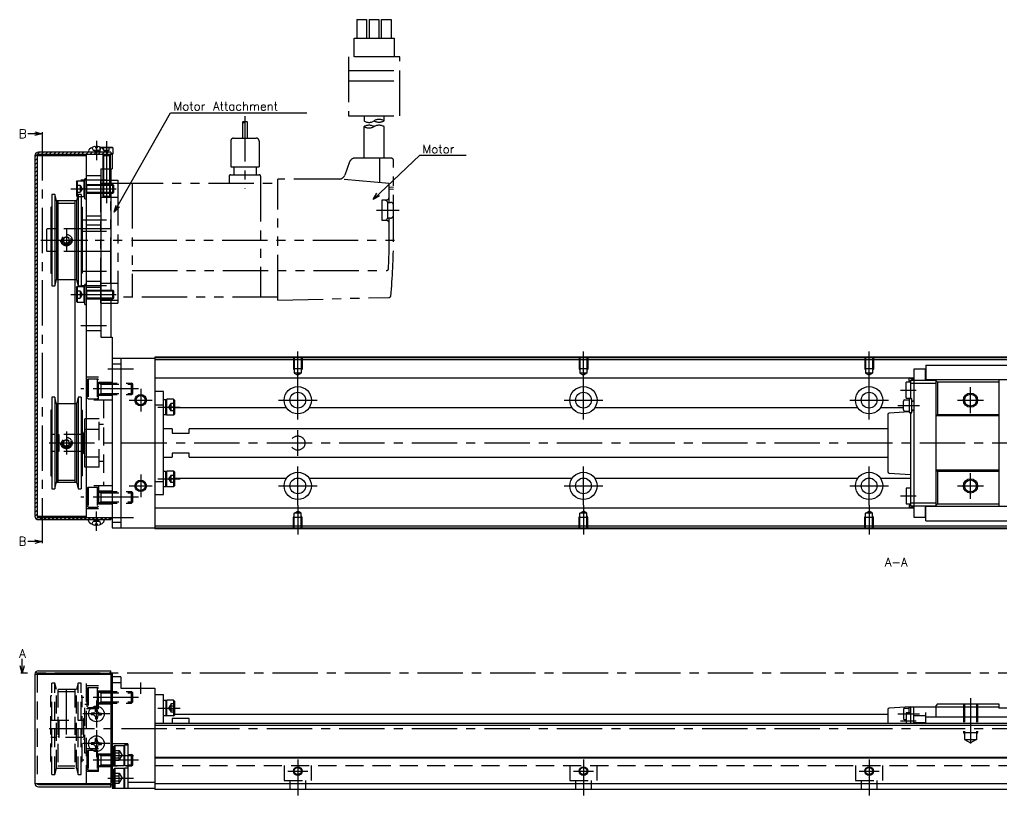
# Model space of a CAD drawing. Extents: x -2 to 802, y -8 to 278.
# Drawn here: x 187.4 to 531.1, y 7 to 278.5 of the extents above; entities that cross this region are included whole.
import ezdxf

# ---------------------------------------------------------------- set-up
doc = ezdxf.new("R2010")
doc.units = 0
doc.header["$LTSCALE"] = 0.5
for name, pattern in [('CENTER', [50.8, 31.75, -6.35, 6.35, -6.35]), ('DASHED', [19.05, 12.7, -6.35]), ('PHANTOM', [63.5, 31.75, -6.35, 6.35, -6.35, 6.35, -6.35])]:
    doc.linetypes.add(name, pattern=pattern)
for name, color, linetype in [('MSM_CENTER', 1, 'CENTER'), ('MSM_CONTINUOUS', 7, 'CONTINUOUS'), ('MSM_DASHED', 4, 'DASHED'), ('MSM_IMAGINARY', 6, 'PHANTOM'), ('MSM_NARROW', 5, 'CONTINUOUS'), ('MSM_PART_NUMBER', 7, 'CONTINUOUS')]:
    doc.layers.add(name, color=color, linetype=linetype)
doc.styles.get("Standard").update_dxf_attribs({"font": 'txt.shx', "height": 3, "bigfont": 'bigfont.shx'})

msp = doc.modelspace()

# ---------------------------------------------------------------- linework, layer by layer
at = {"layer": 'MSM_CENTER'}
for p, q in [((195.26, 238.06), (195.26, 96.3)), ((214.26, 236.06), (214.26, 229.3)), ((217.76, 235.9), (217.76, 214.3)), ((217.76, 222.3), (208.76, 222.3)), ((205.26, 219.3), (222.26, 219.3)), ((217.76, 208.3), (208.76, 208.3)), ((203.76, 205.3), (203.76, 197.3)), ((217.76, 204.3), (208.76, 204.3)), ((196.26, 201.3), (211.26, 201.3)), ((217.76, 190.3), (208.76, 190.3)), ((205.26, 182.3), (222.26, 182.3)), ((217.76, 185.3), (208.76, 185.3)), ((217.76, 171.3), (208.76, 171.3)), ((284.76, 152.09), (284.76, 162.3)), ((384.76, 152.09), (384.76, 162.3)), ((484.76, 152.09), (484.76, 162.3)), ((218.26, 156.3), (227.26, 156.3)), ((284.76, 138.55), (284.76, 152.05)), ((384.76, 138.55), (384.76, 152.05)), ((484.76, 138.55), (484.76, 152.05)), ((228.96, 149.3), (208.76, 149.3)), ((229.76, 149.3), (229.76, 141.3)), ((495.76, 148.8), (501.26, 148.8)), ((520.26, 140.8), (520.26, 149.8)), ((225.76, 145.3), (233.76, 145.3)), ((278.01, 145.3), (291.51, 145.3)), ((378.01, 145.3), (391.51, 145.3)), ((478.01, 145.3), (491.51, 145.3)), ((515.76, 145.3), (524.76, 145.3)), ((235.76, 142.86), (243.56, 142.86)), ((494.76, 143.4), (502.46, 143.4)), ((203.76, 134.3), (203.76, 126.3)), ((284.76, 125.8), (284.76, 134.8)), ((797.76, 130.3), (196.26, 130.3)), ((284.76, 108.55), (284.76, 122.05)), ((384.76, 108.55), (384.76, 122.05)), ((484.76, 108.55), (484.76, 122.05)), ((229.76, 119.3), (229.76, 111.3)), ((235.76, 117.74), (243.56, 117.74)), ((520.26, 110.8), (520.26, 119.8)), ((225.76, 115.3), (233.76, 115.3)), ((278.01, 115.3), (291.51, 115.3)), ((378.01, 115.3), (391.51, 115.3)), ((478.01, 115.3), (491.51, 115.3)), ((515.76, 115.3), (524.76, 115.3)), ((228.96, 111.3), (208.76, 111.3)), ((495.76, 111.8), (501.26, 111.8)), ((284.76, 108.51), (284.76, 98.3)), ((384.76, 108.51), (384.76, 98.3)), ((484.76, 108.51), (484.76, 98.3)), ((214.26, 99.54), (214.26, 106.3)), ((218.26, 104.3), (227.26, 104.3)), ((799.76, 49.8), (188.76, 49.8)), ((203.76, 28.3), (203.76, 46.05)), ((229.76, 42.5), (229.76, 46.5)), ((228.96, 41.3), (208.96, 41.3)), ((214.26, 40.25), (214.26, 30.75)), ((520.26, 41), (520.26, 23.41)), ((219.01, 35.5), (209.51, 35.5)), ((235.76, 37.55), (243.56, 37.55)), ((494.76, 35.5), (502.46, 35.5)), ((495.76, 33.1), (501.26, 33.1)), ((797.76, 30.3), (196.26, 30.3)), ((214.26, 29.85), (214.26, 20.35)), ((219.01, 25.1), (209.51, 25.1)), ((218.26, 21), (227.26, 21)), ((228.96, 19.3), (208.96, 19.3)), ((284.76, 19.5), (284.76, 7)), ((384.76, 19.5), (384.76, 7)), ((484.76, 19.5), (484.76, 7)), ((281.26, 15.5), (288.26, 15.5)), ((381.26, 15.5), (388.26, 15.5)), ((481.26, 15.5), (488.26, 15.5)), ((218.26, 13), (227.26, 13))]:
    msp.add_line(p, q, dxfattribs=at)
at = {"layer": 'MSM_CONTINUOUS'}
for p, q in [((195.26, 238.56), (190.26, 238.56)), ((192.76, 239.23), (195.26, 238.56)), ((195.26, 238.56), (192.76, 237.89)), ((195.26, 239.06), (195.26, 238.06)), ((213.93, 233.98), (213.95, 233.6)), ((214.59, 233.98), (214.58, 233.6)), ((215.67, 233.81), (215.76, 233.9)), ((215.76, 233.9), (219.76, 233.9)), ((219.76, 233.9), (220.01, 233.65)), ((192.76, 230.9), (192.76, 104.7)), ((193.56, 230.9), (193.56, 104.7)), ((193.56, 230.9), (210.76, 230.9)), ((219.26, 232.1), (193.96, 232.1)), ((219.76, 231.3), (193.96, 231.3)), ((210.76, 104.3), (210.76, 231.3)), ((211.55, 232.5), (211.51, 232.1)), ((213.95, 233.6), (214.58, 233.6)), ((220.01, 233.65), (215.98, 233.65)), ((216.98, 232.5), (217.01, 232.1)), ((219.26, 232.1), (219.26, 231.3)), ((220.01, 231.55), (219.26, 231.55)), ((219.76, 231.3), (220.01, 231.55)), ((219.76, 231.3), (219.76, 226.3)), ((220.01, 233.65), (220.01, 231.55)), ((215.76, 226.3), (215.76, 167.3)), ((215.76, 226.3), (219.76, 226.3)), ((216.46, 226.3), (216.46, 220.8)), ((219.06, 226.3), (219.06, 220.8)), ((219.26, 226.3), (219.26, 220.8)), ((207.26, 221.75), (207.56, 222.05)), ((207.26, 221.75), (207.26, 216.85)), ((207.56, 222.05), (209.96, 222.05)), ((207.56, 222.05), (207.56, 216.55)), ((210.26, 221.75), (209.96, 222.05)), ((209.96, 216.55), (209.96, 222.05)), ((210.76, 222.8), (210.26, 222.8)), ((210.26, 215.8), (210.26, 222.8)), ((215.76, 220.8), (219.99, 220.8)), ((219.99, 217.8), (219.99, 220.8)), ((219.99, 220.8), (220.26, 220.53)), ((220.26, 220.53), (220.26, 218.07)), ((198.62, 217.3), (198.62, 185.3)), ((199.66, 217.3), (198.62, 217.3)), ((199.66, 217.3), (199.66, 185.3)), ((200.26, 215.05), (199.66, 217.3)), ((207.86, 217.3), (207.26, 215.05)), ((207.56, 216.55), (207.26, 216.85)), ((207.56, 216.55), (207.66, 216.55)), ((207.86, 217.3), (207.86, 185.3)), ((208.9, 217.3), (207.86, 217.3)), ((208.9, 217.3), (208.9, 185.3)), ((208.9, 216.55), (209.96, 216.55)), ((210.26, 216.85), (209.96, 216.55)), ((215.76, 217.8), (219.99, 217.8)), ((216.46, 217.8), (216.46, 216.54)), ((219.06, 216.54), (216.46, 216.54)), ((216.7, 216.3), (216.46, 216.54)), ((218.82, 216.3), (219.06, 216.54)), ((219.06, 217.8), (219.06, 216.54)), ((219.26, 217.8), (219.26, 183.8)), ((220.26, 218.07), (219.99, 217.8)), ((200.26, 215.05), (200.26, 187.55)), ((207.26, 215.05), (200.26, 215.05)), ((200.76, 215.05), (200.76, 116.55)), ((206.76, 215.05), (206.76, 116.55)), ((207.26, 215.05), (207.26, 187.55)), ((210.26, 215.8), (210.76, 215.8)), ((218.82, 216.3), (216.7, 216.3)), ((198.26, 212.8), (198.26, 189.8)), ((198.62, 212.8), (198.26, 212.8)), ((209.26, 212.8), (208.9, 212.8)), ((209.26, 212.8), (209.26, 189.8)), ((198.26, 189.8), (198.62, 189.8)), ((208.9, 189.8), (209.26, 189.8)), ((199.66, 185.3), (200.26, 187.55)), ((200.26, 187.55), (200.76, 187.55)), ((206.76, 187.55), (207.26, 187.55)), ((207.26, 187.55), (207.86, 185.3)), ((210.76, 185.8), (210.26, 185.8)), ((210.26, 178.8), (210.26, 185.8)), ((198.62, 185.3), (199.66, 185.3)), ((207.26, 184.75), (207.56, 185.05)), ((207.26, 184.75), (207.26, 179.85)), ((207.56, 185.05), (209.96, 185.05)), ((207.56, 185.05), (207.56, 179.55)), ((207.86, 185.3), (208.9, 185.3)), ((210.26, 184.75), (209.96, 185.05)), ((209.96, 179.55), (209.96, 185.05)), ((215.76, 183.8), (219.99, 183.8)), ((219.99, 180.8), (219.99, 183.8)), ((219.99, 183.8), (220.26, 183.53)), ((220.26, 183.53), (220.26, 181.07)), ((207.56, 179.55), (207.26, 179.85)), ((207.56, 179.55), (209.96, 179.55)), ((210.26, 179.85), (209.96, 179.55)), ((210.26, 178.8), (210.76, 178.8)), ((215.76, 180.8), (219.99, 180.8)), ((219.26, 180.8), (219.26, 167.3)), ((220.26, 181.07), (219.99, 180.8)), ((215.76, 167.3), (219.76, 167.3)), ((219.76, 167.3), (219.76, 100.6)), ((219.76, 160), (234.76, 160)), ((222.76, 160), (222.76, 100.6)), ((784.76, 160.3), (234.76, 160.3)), ((234.76, 160.3), (234.76, 100.3)), ((784.76, 160.1), (234.76, 160.1)), ((784.76, 159.4), (234.76, 159.4)), ((219.76, 158), (222.76, 158)), ((500.46, 156.2), (500.46, 104.4)), ((504.46, 156.2), (500.46, 156.2)), ((504.46, 152.25), (504.46, 156.2)), ((504.66, 157.52), (565.86, 157.52)), ((504.66, 157.52), (504.66, 152.55)), ((498.76, 153.05), (234.76, 153.05)), ((499.26, 151.55), (497.76, 151.55)), ((497.76, 146.05), (497.76, 151.55)), ((500.46, 152.25), (498.76, 153.1)), ((498.76, 152.1), (498.76, 153.1)), ((499.26, 151.8), (498.76, 152.1)), ((500.46, 153.05), (498.86, 153.05)), ((500.46, 152.68), (498.96, 153.05)), ((499.26, 152.25), (499.26, 145.8)), ((499.26, 152.25), (508.26, 152.25)), ((499.26, 151.25), (508.26, 151.25)), ((504.46, 152.55), (566.06, 152.55)), ((508.26, 108.05), (508.26, 152.55)), ((508.26, 152.05), (508.76, 151.55)), ((508.76, 151.55), (508.76, 140.3)), ((530.16, 151.55), (508.76, 151.55)), ((530.16, 152.55), (530.16, 108.05)), ((237.76, 148.3), (234.76, 148.3)), ((237.76, 112.3), (237.76, 148.3)), ((198.62, 146.3), (198.62, 114.3)), ((199.66, 146.3), (198.62, 146.3)), ((199.66, 146.3), (199.66, 114.3)), ((200.26, 144.05), (199.66, 146.3)), ((207.86, 146.3), (207.26, 144.05)), ((207.86, 146.3), (207.86, 114.3)), ((208.9, 146.3), (207.86, 146.3)), ((208.9, 146.3), (208.9, 114.3)), ((238.56, 145.46), (237.76, 145.46)), ((238.56, 145.31), (238.86, 145.61)), ((238.56, 140.26), (238.56, 145.46)), ((238.86, 140.11), (238.86, 145.61)), ((241.26, 145.61), (238.86, 145.61)), ((241.26, 145.61), (241.26, 140.11)), ((241.56, 145.31), (241.26, 145.61)), ((241.56, 145.31), (241.56, 140.41)), ((496.76, 141.9), (496.76, 144.9)), ((497.26, 145.4), (498.76, 145.4)), ((497.76, 146.05), (499.26, 146.05)), ((499.76, 145.8), (498.76, 145.8)), ((498.76, 145.8), (498.76, 141)), ((499.26, 145.9), (499.76, 145.9)), ((499.76, 140.9), (499.76, 145.9)), ((499.76, 145.1), (500.46, 145.1)), ((499.76, 144.9), (500.46, 144.9)), ((198.26, 141.8), (198.26, 118.8)), ((198.62, 141.8), (198.26, 141.8)), ((200.26, 144.05), (200.26, 116.55)), ((200.76, 144.05), (200.26, 144.05)), ((207.26, 144.05), (206.76, 144.05)), ((207.26, 144.05), (207.26, 116.55)), ((209.26, 141.8), (208.9, 141.8)), ((209.26, 141.8), (209.26, 118.8)), ((234.76, 143.72), (237.76, 143.72)), ((280.81, 142.66), (241.56, 142.66)), ((380.81, 142.66), (288.71, 142.66)), ((480.81, 142.66), (388.71, 142.66)), ((496.76, 142.66), (488.71, 142.66)), ((498.76, 141.27), (491.73, 140.8)), ((497.26, 141.4), (498.76, 141.4)), ((498.76, 141), (499.76, 141)), ((499.26, 141), (499.26, 108.35)), ((499.76, 141.9), (500.46, 141.9)), ((499.76, 141.7), (500.46, 141.7)), ((210.26, 121.8), (210.26, 138.8)), ((210.76, 138.8), (210.26, 138.8)), ((237.76, 140.26), (238.56, 140.26)), ((238.56, 140.41), (238.86, 140.11)), ((241.26, 140.11), (238.86, 140.11)), ((241.26, 140.11), (241.56, 140.41)), ((491.26, 140.3), (491.26, 120.3)), ((499.26, 140.9), (499.76, 140.9)), ((508.76, 140.3), (508.26, 139.8)), ((530.16, 139.8), (508.26, 139.8)), ((508.76, 140.3), (530.16, 140.3)), ((210.26, 134.3), (209.76, 133.8)), ((210.26, 135.12), (210.76, 135.12)), ((240.76, 135.3), (237.76, 135.3)), ((240.76, 135.3), (240.76, 133.8)), ((491.26, 135.3), (246.76, 135.3)), ((246.76, 133.8), (246.76, 135.3)), ((209.26, 133.3), (209.76, 133.3)), ((209.76, 133.8), (209.76, 126.8)), ((240.76, 133.8), (246.76, 133.8)), ((209.76, 127.3), (209.26, 127.3)), ((209.76, 126.8), (210.26, 126.3)), ((210.26, 125.48), (210.76, 125.48)), ((237.76, 125.3), (240.76, 125.3)), ((246.76, 126.8), (240.76, 126.8)), ((240.76, 126.8), (240.76, 125.3)), ((246.76, 125.3), (246.76, 126.8)), ((246.76, 125.3), (491.26, 125.3)), ((210.76, 121.8), (210.26, 121.8)), ((238.56, 120.34), (237.76, 120.34)), ((238.56, 120.19), (238.86, 120.49)), ((238.56, 115.14), (238.56, 120.34)), ((238.86, 114.99), (238.86, 120.49)), ((241.26, 120.49), (238.86, 120.49)), ((241.26, 120.49), (241.26, 114.99)), ((241.56, 120.19), (241.26, 120.49)), ((508.26, 120.8), (508.76, 120.3)), ((530.16, 120.8), (508.26, 120.8)), ((530.16, 120.3), (508.76, 120.3)), ((508.76, 120.3), (508.76, 109.05)), ((198.26, 118.8), (198.62, 118.8)), ((208.9, 118.8), (209.26, 118.8)), ((234.76, 116.88), (237.76, 116.88)), ((241.56, 120.19), (241.56, 115.29)), ((280.81, 117.94), (241.56, 117.94)), ((380.81, 117.94), (288.71, 117.94)), ((480.81, 117.94), (388.71, 117.94)), ((499.26, 117.94), (488.71, 117.94)), ((491.73, 119.8), (499.26, 119.3)), ((198.62, 114.3), (199.66, 114.3)), ((199.66, 114.3), (200.26, 116.55)), ((200.26, 116.55), (207.26, 116.55)), ((207.26, 116.55), (207.86, 114.3)), ((207.86, 114.3), (208.9, 114.3)), ((237.76, 115.14), (238.56, 115.14)), ((238.56, 115.29), (238.86, 114.99)), ((241.26, 114.99), (238.86, 114.99)), ((241.26, 114.99), (241.56, 115.29)), ((499.26, 114.55), (497.76, 114.55)), ((497.76, 114.55), (497.76, 109.05)), ((234.76, 112.3), (237.76, 112.3)), ((498.76, 107.55), (234.76, 107.55)), ((497.76, 109.05), (499.26, 109.05)), ((499.26, 108.8), (498.76, 108.5)), ((498.76, 108.5), (498.76, 107.5)), ((500.46, 108.35), (498.76, 107.5)), ((500.46, 107.55), (498.86, 107.55)), ((500.46, 107.93), (498.96, 107.55)), ((499.26, 109.35), (508.26, 109.35)), ((499.26, 108.35), (508.26, 108.35)), ((504.46, 104.4), (504.46, 108.35)), ((566.06, 108.05), (504.46, 108.05)), ((504.66, 103.08), (504.66, 108.05)), ((508.76, 109.05), (508.26, 108.55)), ((508.76, 109.05), (530.16, 109.05)), ((193.56, 104.7), (210.76, 104.7)), ((193.96, 104.3), (219.76, 104.3)), ((193.96, 103.5), (219.26, 103.5)), ((211.55, 103.1), (211.51, 103.5)), ((216.98, 103.1), (217.01, 103.5)), ((219.26, 104.3), (219.26, 103.5)), ((500.46, 104.4), (504.46, 104.4)), ((504.66, 105.55), (504.46, 105.55)), ((213.93, 101.62), (213.95, 102)), ((214.58, 102), (213.95, 102)), ((214.59, 101.62), (214.58, 102)), ((219.76, 102.6), (222.76, 102.6)), ((219.76, 100.6), (234.76, 100.6)), ((784.76, 101.2), (234.76, 101.2)), ((784.76, 100.5), (234.76, 100.5)), ((784.76, 100.3), (234.76, 100.3)), ((504.66, 103.08), (565.86, 103.08)), ((192.76, 96.47), (195.26, 95.8)), ((195.26, 96.3), (195.26, 95.3)), ((195.26, 95.8), (190.26, 95.8)), ((195.26, 95.8), (192.76, 95.13)), ((188.26, 49.8), (187.59, 52.3)), ((188.26, 49.8), (188.26, 54.8)), ((188.93, 52.3), (188.26, 49.8)), ((188.76, 49.8), (187.76, 49.8)), ((192.76, 49.4), (219.26, 49.4)), ((192.76, 49.4), (192.76, 11.2)), ((193.96, 50.6), (219.26, 50.6)), ((193.96, 49.8), (219.76, 49.8)), ((210.76, 49.4), (210.76, 49.8)), ((219.26, 49.8), (219.26, 50.6)), ((219.26, 49.4), (219.26, 11.2)), ((219.76, 49.8), (219.76, 9.5)), ((222.76, 48.5), (219.76, 48.5)), ((222.76, 48.5), (222.76, 44.5)), ((219.76, 46.5), (222.76, 46.5)), ((222.76, 44.5), (234.76, 44.5)), ((234.76, 44.5), (234.76, 9)), ((234.76, 42.3), (237.76, 42.3)), ((237.76, 32.2), (237.76, 42.3)), ((238.56, 40.15), (237.76, 40.15)), ((238.56, 40), (238.86, 40.3)), ((238.56, 40.15), (238.56, 34.95)), ((238.86, 34.8), (238.86, 40.3)), ((241.26, 40.3), (238.86, 40.3)), ((241.26, 40.3), (241.26, 34.8)), ((241.56, 40), (241.26, 40.3)), ((241.56, 40), (241.56, 35.1)), ((499.26, 38), (491.73, 37.53)), ((499.26, 38), (530.16, 38)), ((499.26, 38), (499.26, 32.2)), ((500.46, 32.2), (500.46, 38)), ((508.76, 39), (508.26, 38.5)), ((508.26, 34.4), (508.26, 38.5)), ((508.76, 39), (530.16, 39)), ((530.16, 39), (530.16, 37.5)), ((213.34, 35.83), (212.49, 35.82)), ((213.34, 35.17), (212.49, 35.18)), ((213.34, 35.83), (213.74, 36.02)), ((213.34, 35.17), (213.74, 34.98)), ((213.93, 36.42), (213.74, 36.02)), ((213.93, 34.58), (213.74, 34.98)), ((213.93, 36.42), (213.95, 37.27)), ((213.93, 34.58), (213.95, 33.73)), ((214.59, 36.42), (214.58, 37.27)), ((214.59, 34.58), (214.58, 33.73)), ((214.59, 36.42), (214.78, 36.02)), ((214.59, 34.58), (214.78, 34.98)), ((215.19, 35.83), (214.78, 36.02)), ((215.19, 35.17), (214.78, 34.98)), ((215.19, 35.83), (216.03, 35.82)), ((215.19, 35.17), (216.03, 35.18)), ((237.76, 34.95), (238.56, 34.95)), ((238.56, 35.1), (238.86, 34.8)), ((241.26, 34.8), (238.86, 34.8)), ((241.26, 34.8), (241.56, 35.1)), ((491.26, 35.3), (241.56, 35.3)), ((491.26, 37.03), (491.26, 32.2)), ((499.26, 35.85), (497.76, 35.85)), ((497.76, 35.85), (497.76, 32.2)), ((500.46, 35), (504.46, 35)), ((504.46, 36), (504.46, 32.2)), ((565.86, 34.4), (504.66, 34.4)), ((504.66, 32.2), (504.66, 34.4)), ((540.36, 37.5), (530.16, 37.5)), ((784.76, 32.2), (234.76, 32.2)), ((784.76, 31.5), (234.76, 31.5)), ((246.76, 33.87), (240.76, 33.87)), ((240.76, 33.87), (240.76, 32.2)), ((246.76, 32.2), (246.76, 33.87)), ((500.46, 32.5), (504.46, 32.5)), ((504.66, 34.1), (504.46, 34.1)), ((504.66, 33.3), (504.46, 33.3)), ((213.34, 25.43), (212.49, 25.42)), ((213.34, 24.77), (212.49, 24.78)), ((213.34, 25.43), (213.74, 25.62)), ((213.34, 24.77), (213.74, 24.58)), ((213.93, 26.02), (213.74, 25.62)), ((213.93, 24.18), (213.74, 24.58)), ((213.93, 26.02), (213.95, 26.87)), ((213.93, 24.18), (213.95, 23.33)), ((214.59, 26.02), (214.58, 26.87)), ((214.59, 24.18), (214.58, 23.33)), ((214.59, 26.02), (214.78, 25.62)), ((214.59, 24.18), (214.78, 24.58)), ((215.19, 25.43), (214.78, 25.62)), ((215.19, 24.77), (214.78, 24.58)), ((215.19, 25.43), (216.03, 25.42)), ((215.19, 24.77), (216.03, 24.78)), ((225.26, 25), (219.76, 25)), ((220.26, 24.1), (220.66, 24.5)), ((220.26, 24.1), (220.26, 17.9)), ((220.66, 24.5), (220.66, 17.5)), ((220.66, 24.5), (223.86, 24.5)), ((223.86, 24.5), (223.86, 17.5)), ((224.26, 24.1), (223.86, 24.5)), ((224.26, 17.35), (224.26, 24.65)), ((224.26, 24.65), (225.26, 24.65)), ((225.26, 25), (225.26, 9.35)), ((220.66, 17.5), (220.26, 17.9)), ((220.66, 17.5), (223.86, 17.5)), ((223.86, 17.5), (224.26, 17.9)), ((225.26, 17.35), (224.26, 17.35)), ((784.76, 20.2), (234.76, 20.2)), ((784.76, 20), (234.76, 20)), ((220.26, 16.1), (220.66, 16.5)), ((220.26, 16.1), (220.26, 9.9)), ((220.66, 16.5), (220.66, 9.5)), ((220.66, 16.5), (223.86, 16.5)), ((223.86, 16.5), (223.86, 9.5)), ((224.26, 16.1), (223.86, 16.5)), ((224.26, 9.35), (224.26, 16.65)), ((224.26, 16.65), (225.26, 16.65)), ((192.76, 11.2), (219.26, 11.2)), ((193.96, 10.8), (219.76, 10.8)), ((210.76, 10.8), (210.76, 11.2)), ((219.26, 10), (219.26, 10.8)), ((234.76, 11.5), (225.26, 11.5)), ((784.76, 11), (234.76, 11)), ((193.96, 10), (219.26, 10)), ((219.76, 9.5), (224.26, 9.5)), ((220.66, 9.5), (220.26, 9.9)), ((223.86, 9.5), (224.26, 9.9)), ((225.26, 9.35), (224.26, 9.35)), ((225.26, 9.5), (234.76, 9.5)), ((784.76, 9), (234.76, 9))]:
    msp.add_line(p, q, dxfattribs=at)
for centre, radius in [((284.76, 145.3), 4.75), ((284.76, 145.3), 2.75), ((384.76, 145.3), 4.75), ((384.76, 145.3), 2.75), ((484.76, 145.3), 4.75), ((484.76, 145.3), 2.75), ((229.76, 145.3), 1.62), ((520.26, 145.3), 2.07), ((229.76, 115.3), 1.62), ((284.76, 115.3), 4.75), ((284.76, 115.3), 2.75), ((384.76, 115.3), 4.75), ((384.76, 115.3), 2.75), ((484.76, 115.3), 4.75), ((484.76, 115.3), 2.75), ((520.26, 115.3), 2.07), ((214.26, 35.5), 2.75), ((214.26, 25.1), 2.75), ((284.76, 15.5), 1.23), ((384.76, 15.5), 1.23), ((484.76, 15.5), 1.23)]:
    msp.add_circle(centre, radius, dxfattribs=at)
for centre, radius, start, end in [((214.26, 230.6), 3.5, 98.5396, 133.4267), ((213.73, 233.78), 0.284, 44.1872, 87.0617), ((214.8, 233.78), 0.284, 92.9383, 135.8128), ((214.26, 230.6), 3.5, 46.5733, 81.4604), ((193.96, 230.9), 1.2, 90, 180), ((193.96, 230.9), 0.4, 90, 180), ((212.54, 232.42), 1, 133.4267, 175), ((215.98, 232.42), 1, 5, 46.5733), ((497.26, 144.9), 0.5, 90, 180), ((497.26, 141.9), 0.5, 180, 270), ((491.76, 140.3), 0.5, 93.8066, 180), ((491.76, 120.3), 0.5, 180, 266.1934), ((193.96, 104.7), 1.2, 180, 270), ((193.96, 104.7), 0.4, 180, 270), ((212.54, 103.18), 1, 185, 226.5733), ((214.26, 105), 3.5, 226.5733, 261.4604), ((213.73, 101.82), 0.284, 272.9383, 315.8128), ((214.8, 101.82), 0.284, 224.1872, 267.0617), ((214.26, 105), 3.5, 278.5396, 313.4267), ((215.98, 103.18), 1, 313.4267, 355), ((193.96, 49.4), 1.2, 90, 180), ((193.96, 49.4), 0.4, 90, 180), ((214.26, 35.5), 1.8, 169.8876, 190.1124), ((214.26, 35.5), 1.8, 79.8876, 100.1124), ((214.26, 35.5), 1.8, 349.8876, 10.1124), ((491.76, 37.03), 0.5, 93.5763, 180), ((214.26, 35.5), 1.8, 259.8876, 280.1124), ((214.26, 25.1), 1.8, 169.8876, 190.1124), ((214.26, 25.1), 1.8, 79.8876, 100.1124), ((214.26, 25.1), 1.8, 349.8876, 10.1124), ((214.26, 25.1), 1.8, 259.8876, 280.1124), ((193.96, 11.2), 1.2, 180, 270), ((193.96, 11.2), 0.4, 180, 270)]:
    msp.add_arc(centre, radius, start, end, dxfattribs=at)
at = {"layer": 'MSM_DASHED'}
for p, q in [((212.65, 233.71), (213.12, 232.77)), ((215.87, 233.71), (215.41, 232.77)), ((215.51, 233.65), (215.67, 233.81)), ((216.76, 232.8), (216.76, 233.9)), ((217.76, 233.9), (217.76, 232.8)), ((218.76, 232.8), (218.76, 233.9)), ((214.26, 232.17), (213.12, 232.77)), ((213.12, 232.77), (215.41, 232.77)), ((214.26, 232.17), (215.41, 232.77)), ((215.51, 233.65), (215.51, 232.1)), ((215.98, 233.65), (215.51, 233.65)), ((216.46, 231.2), (216.46, 226.3)), ((219.06, 230.81), (216.46, 230.81)), ((216.7, 230.81), (216.7, 226.3)), ((216.76, 232.8), (218.76, 232.8)), ((217.76, 232.22), (216.76, 232.8)), ((218.76, 232.8), (217.76, 232.22)), ((218.82, 230.81), (218.82, 226.3)), ((219.06, 231.2), (219.06, 226.3)), ((210.76, 223.9), (215.76, 223.9)), ((207.26, 220.55), (208.56, 220.55)), ((208.56, 220.55), (208.56, 218.05)), ((208.56, 220.55), (209.28, 219.3)), ((210.76, 220.8), (215.76, 220.8)), ((210.76, 220.55), (210.8, 220.53)), ((210.8, 220.8), (210.8, 217.8)), ((210.8, 220.53), (215.76, 220.53)), ((207.26, 219.3), (208.56, 219.3)), ((207.26, 218.05), (208.56, 218.05)), ((207.66, 216.55), (208.9, 216.55)), ((209.28, 219.3), (208.56, 218.05)), ((210.76, 218.05), (210.8, 218.07)), ((210.76, 217.8), (215.76, 217.8)), ((210.8, 218.07), (215.76, 218.07)), ((200.76, 214.29), (206.76, 214.29)), ((210.76, 209.8), (215.76, 209.8)), ((210.76, 206.7), (215.76, 206.7)), ((209.26, 205.3), (198.26, 205.3)), ((203.76, 202.45), (202.76, 201.88)), ((202.76, 201.88), (202.76, 200.72)), ((202.76, 200.72), (203.76, 200.15)), ((204.76, 201.88), (203.76, 202.45)), ((203.76, 200.15), (204.76, 200.72)), ((204.76, 200.72), (204.76, 201.88)), ((209.26, 197.3), (198.26, 197.3)), ((200.76, 187.55), (206.76, 187.55)), ((210.76, 186.9), (215.76, 186.9)), ((207.26, 183.55), (208.56, 183.55)), ((207.26, 182.3), (208.56, 182.3)), ((208.56, 183.55), (208.56, 181.05)), ((208.56, 183.55), (209.28, 182.3)), ((209.28, 182.3), (208.56, 181.05)), ((210.76, 184.8), (215.76, 184.8)), ((210.76, 183.8), (215.76, 183.8)), ((210.76, 183.55), (210.8, 183.53)), ((210.8, 183.8), (210.8, 180.8)), ((210.8, 183.53), (215.76, 183.53)), ((207.26, 181.05), (208.56, 181.05)), ((210.76, 181.05), (210.8, 181.07)), ((210.76, 180.8), (215.76, 180.8)), ((210.8, 181.07), (215.76, 181.07)), ((210.76, 169.7), (215.76, 169.7)), ((283.26, 160.3), (283.26, 156.3)), ((283.53, 160.3), (283.53, 154.8)), ((285.99, 160.3), (285.99, 154.8)), ((286.26, 160.3), (286.26, 156.3)), ((383.26, 160.3), (383.26, 156.3)), ((383.53, 160.3), (383.53, 154.8)), ((385.99, 160.3), (385.99, 154.8)), ((386.26, 160.3), (386.26, 156.3)), ((483.26, 160.3), (483.26, 156.3)), ((483.53, 160.3), (483.53, 154.8)), ((485.99, 160.3), (485.99, 154.8)), ((486.26, 160.3), (486.26, 156.3)), ((286.26, 156.3), (283.26, 156.3)), ((283.26, 156.3), (283.53, 155.83)), ((285.99, 154.8), (283.53, 154.8)), ((283.53, 154.8), (284.76, 154.09)), ((285.99, 154.8), (284.76, 154.09)), ((286.26, 156.3), (285.99, 155.83)), ((383.26, 156.3), (383.53, 155.83)), ((386.26, 156.3), (383.26, 156.3)), ((383.53, 154.8), (384.76, 154.09)), ((385.99, 154.8), (383.53, 154.8)), ((385.99, 154.8), (384.76, 154.09)), ((386.26, 156.3), (385.99, 155.83)), ((483.26, 156.3), (483.53, 155.83)), ((486.26, 156.3), (483.26, 156.3)), ((483.53, 154.8), (484.76, 154.09)), ((485.99, 154.8), (483.53, 154.8)), ((485.99, 154.8), (484.76, 154.09)), ((486.26, 156.3), (485.99, 155.83)), ((214.96, 153.3), (210.76, 153.3)), ((210.96, 152.4), (211.36, 152.8)), ((210.96, 152.4), (210.96, 146.2)), ((211.36, 152.8), (211.36, 145.8)), ((211.36, 152.8), (214.56, 152.8)), ((214.56, 152.8), (214.56, 145.8)), ((214.96, 152.4), (214.56, 152.8)), ((214.96, 145.3), (214.96, 153.3)), ((214.96, 151.55), (219.76, 151.55)), ((215.06, 151.33), (215.76, 150.92)), ((215.16, 151.3), (226.58, 151.3)), ((215.76, 151.3), (215.76, 147.3)), ((226.58, 147.3), (226.58, 151.3)), ((226.96, 150.92), (226.58, 151.3)), ((215.76, 150.92), (226.96, 150.92)), ((226.96, 147.68), (226.96, 150.92)), ((219.76, 145.3), (210.76, 145.3)), ((211.36, 145.8), (210.96, 146.2)), ((211.36, 145.8), (214.56, 145.8)), ((214.56, 145.8), (214.96, 146.2)), ((214.96, 147.05), (219.76, 147.05)), ((215.06, 147.27), (215.76, 147.68)), ((215.16, 147.3), (226.58, 147.3)), ((215.76, 147.68), (226.96, 147.68)), ((216.76, 145.3), (216.76, 115.3)), ((226.58, 147.3), (226.96, 147.68)), ((206.76, 144.05), (200.76, 144.05)), ((240.26, 144.11), (239.54, 142.86)), ((239.54, 142.86), (240.26, 141.61)), ((240.26, 144.11), (240.26, 141.61)), ((241.56, 144.11), (240.26, 144.11)), ((241.56, 142.86), (240.26, 142.86)), ((241.56, 141.61), (240.26, 141.61)), ((215.26, 138.8), (210.76, 138.8)), ((215.26, 121.8), (215.26, 138.8)), ((210.76, 135.12), (215.26, 135.12)), ((216.76, 136.8), (215.26, 136.8)), ((209.26, 133.3), (198.26, 133.3)), ((201.26, 133.3), (200.76, 132.8)), ((201.26, 127.3), (201.26, 133.3)), ((203.76, 131.45), (202.76, 130.88)), ((202.76, 130.88), (202.76, 129.72)), ((204.76, 130.88), (203.76, 131.45)), ((204.76, 129.72), (204.76, 130.88)), ((209.26, 127.3), (198.26, 127.3)), ((200.76, 127.8), (201.26, 127.3)), ((202.76, 129.72), (203.76, 129.15)), ((203.76, 129.15), (204.76, 129.72)), ((210.76, 125.48), (215.26, 125.48)), ((216.76, 123.8), (215.26, 123.8)), ((215.26, 121.8), (210.76, 121.8)), ((200.76, 117.31), (206.76, 117.31)), ((240.26, 118.99), (239.54, 117.74)), ((239.54, 117.74), (240.26, 116.49)), ((241.56, 118.99), (240.26, 118.99)), ((240.26, 118.99), (240.26, 116.49)), ((241.56, 117.74), (240.26, 117.74)), ((219.76, 115.3), (210.76, 115.3)), ((210.96, 114.4), (211.36, 114.8)), ((210.96, 114.4), (210.96, 108.2)), ((211.36, 114.8), (211.36, 107.8)), ((211.36, 114.8), (214.56, 114.8)), ((214.56, 114.8), (214.56, 107.8)), ((214.96, 114.4), (214.56, 114.8)), ((214.96, 115.3), (214.96, 107.3)), ((214.96, 113.55), (219.76, 113.55)), ((241.56, 116.49), (240.26, 116.49)), ((215.06, 113.33), (215.76, 112.92)), ((215.16, 113.3), (226.58, 113.3)), ((215.76, 113.3), (215.76, 109.3)), ((215.76, 112.92), (226.96, 112.92)), ((226.58, 109.3), (226.58, 113.3)), ((226.96, 112.92), (226.58, 113.3)), ((226.96, 109.68), (226.96, 112.92)), ((214.96, 107.3), (210.76, 107.3)), ((211.36, 107.8), (210.96, 108.2)), ((211.36, 107.8), (214.56, 107.8)), ((214.56, 107.8), (214.96, 108.2)), ((214.96, 109.05), (219.76, 109.05)), ((215.06, 109.27), (215.76, 109.68)), ((215.16, 109.3), (226.58, 109.3)), ((215.76, 109.68), (226.96, 109.68)), ((226.58, 109.3), (226.96, 109.68)), ((214.26, 103.43), (213.12, 102.83)), ((214.26, 103.43), (215.41, 102.83)), ((283.26, 104.3), (283.53, 104.77)), ((283.26, 100.3), (283.26, 104.3)), ((286.26, 104.3), (283.26, 104.3)), ((283.53, 105.8), (284.76, 106.51)), ((283.53, 100.3), (283.53, 105.8)), ((285.99, 105.8), (283.53, 105.8)), ((285.99, 105.8), (284.76, 106.51)), ((285.99, 100.3), (285.99, 105.8)), ((286.26, 104.3), (285.99, 104.77)), ((286.26, 100.3), (286.26, 104.3)), ((383.26, 104.3), (383.53, 104.77)), ((383.26, 100.3), (383.26, 104.3)), ((386.26, 104.3), (383.26, 104.3)), ((383.53, 105.8), (384.76, 106.51)), ((383.53, 100.3), (383.53, 105.8)), ((385.99, 105.8), (383.53, 105.8)), ((385.99, 105.8), (384.76, 106.51)), ((385.99, 100.3), (385.99, 105.8)), ((386.26, 104.3), (385.99, 104.77)), ((386.26, 100.3), (386.26, 104.3)), ((483.26, 104.3), (483.53, 104.77)), ((483.26, 100.3), (483.26, 104.3)), ((486.26, 104.3), (483.26, 104.3)), ((483.53, 105.8), (484.76, 106.51)), ((483.53, 100.3), (483.53, 105.8)), ((485.99, 105.8), (483.53, 105.8)), ((485.99, 105.8), (484.76, 106.51)), ((485.99, 100.3), (485.99, 105.8)), ((486.26, 104.3), (485.99, 104.77)), ((486.26, 100.3), (486.26, 104.3)), ((212.65, 101.89), (213.12, 102.83)), ((215.41, 102.83), (213.12, 102.83)), ((215.87, 101.89), (215.41, 102.83)), ((193.56, 49.4), (193.56, 11.2)), ((210.76, 11.2), (210.76, 49.4)), ((198.62, 14.3), (198.62, 46.3)), ((199.66, 46.3), (198.62, 46.3)), ((199.66, 14.3), (199.66, 46.3)), ((200.26, 44.05), (199.66, 46.3)), ((207.86, 46.3), (207.26, 44.05)), ((207.86, 14.3), (207.86, 46.3)), ((208.9, 46.3), (207.86, 46.3)), ((208.9, 14.3), (208.9, 46.3)), ((214.96, 45.3), (210.76, 45.3)), ((210.96, 44.4), (211.36, 44.8)), ((211.36, 44.8), (211.36, 37.8)), ((211.36, 44.8), (214.56, 44.8)), ((214.56, 44.8), (214.56, 37.8)), ((214.96, 44.4), (214.56, 44.8)), ((214.96, 37.3), (214.96, 45.3)), ((198.26, 18.8), (198.26, 41.8)), ((198.62, 41.8), (198.26, 41.8)), ((200.26, 16.55), (200.26, 44.05)), ((207.26, 44.05), (200.26, 44.05)), ((200.76, 44.05), (200.76, 16.55)), ((200.76, 43.29), (206.76, 43.29)), ((206.76, 44.05), (206.76, 16.55)), ((207.26, 16.55), (207.26, 44.05)), ((209.26, 41.8), (208.9, 41.8)), ((209.26, 18.8), (209.26, 41.8)), ((210.96, 44.4), (210.96, 38.2)), ((214.96, 43.55), (219.76, 43.55)), ((215.06, 43.33), (215.76, 42.92)), ((215.16, 43.3), (226.58, 43.3)), ((215.76, 43.3), (215.76, 39.3)), ((215.76, 42.92), (226.96, 42.92)), ((226.58, 39.3), (226.58, 43.3)), ((226.96, 42.92), (226.58, 43.3)), ((226.96, 39.68), (226.96, 42.92)), ((210.26, 21.8), (210.26, 38.8)), ((210.76, 38.8), (210.26, 38.8)), ((211.36, 37.8), (210.96, 38.2)), ((214.56, 37.8), (214.96, 38.2)), ((214.96, 39.05), (219.76, 39.05)), ((215.06, 39.27), (215.76, 39.68)), ((215.16, 39.3), (226.58, 39.3)), ((215.76, 39.68), (226.96, 39.68)), ((226.58, 39.3), (226.96, 39.68)), ((240.26, 38.8), (239.54, 37.55)), ((240.26, 38.99), (240.26, 36.11)), ((241.56, 38.99), (240.26, 38.99)), ((241.56, 38.27), (240.26, 38.27)), ((498.76, 37.9), (499.26, 37.9)), ((498.76, 35.85), (498.76, 37.9)), ((517.76, 39), (517.76, 29)), ((518.19, 39), (518.19, 26.6)), ((522.33, 39), (522.33, 26.6)), ((522.76, 39), (522.76, 29)), ((214.96, 37.3), (210.76, 37.3)), ((211.36, 37.8), (214.56, 37.8)), ((239.54, 37.55), (240.26, 36.3)), ((241.56, 36.83), (240.26, 36.83)), ((241.56, 36.11), (240.26, 36.11)), ((496.76, 37), (496.76, 34)), ((497.26, 37.5), (498.76, 37.5)), ((198.26, 33.3), (209.76, 33.3)), ((201.26, 33.3), (200.76, 32.8)), ((201.26, 27.3), (201.26, 33.3)), ((210.26, 34.3), (209.76, 33.8)), ((209.76, 33.8), (209.76, 26.8)), ((497.26, 33.5), (497.76, 33.5)), ((200.76, 27.8), (201.26, 27.3)), ((517.76, 29), (522.76, 29)), ((517.76, 29), (518.19, 28.25)), ((522.76, 29), (522.33, 28.25)), ((209.76, 27.3), (198.26, 27.3)), ((209.76, 26.8), (210.26, 26.3)), ((518.19, 26.6), (520.26, 25.41)), ((518.19, 26.6), (522.33, 26.6)), ((522.33, 26.6), (520.26, 25.41)), ((210.76, 21.8), (210.26, 21.8)), ((214.96, 23.3), (210.76, 23.3)), ((210.96, 22.4), (211.36, 22.8)), ((210.96, 22.4), (210.96, 16.2)), ((211.36, 22.8), (211.36, 15.8)), ((211.36, 22.8), (214.56, 22.8)), ((214.56, 22.8), (214.56, 15.8)), ((214.96, 22.4), (214.56, 22.8)), ((214.96, 15.3), (214.96, 23.3)), ((214.96, 21.55), (219.76, 21.55)), ((215.06, 21.33), (215.76, 20.92)), ((215.16, 21.3), (220.26, 21.3)), ((215.76, 21.3), (215.76, 17.3)), ((215.76, 20.92), (220.26, 20.92)), ((220.26, 22.73), (222.26, 22.73)), ((220.26, 21.87), (222.26, 21.87)), ((222.26, 19.27), (222.26, 22.73)), ((222.26, 22.73), (223.26, 21)), ((222.26, 19.27), (223.26, 21)), ((225.26, 21.3), (226.58, 21.3)), ((225.26, 20.92), (226.96, 20.92)), ((226.58, 17.3), (226.58, 21.3)), ((226.96, 20.92), (226.58, 21.3)), ((226.96, 17.68), (226.96, 20.92)), ((198.26, 18.8), (198.62, 18.8)), ((200.76, 17.31), (206.76, 17.31)), ((208.9, 18.8), (209.26, 18.8)), ((215.06, 17.27), (215.76, 17.68)), ((215.16, 17.3), (226.58, 17.3)), ((215.76, 17.68), (220.48, 17.68)), ((220.26, 20.13), (222.26, 20.13)), ((220.26, 19.27), (222.26, 19.27)), ((224.04, 17.68), (224.26, 17.68)), ((225.26, 17.68), (226.96, 17.68)), ((226.58, 17.3), (226.96, 17.68)), ((234.76, 17.5), (784.76, 17.5)), ((280.01, 17.5), (280.01, 12.2)), ((289.51, 12.2), (289.51, 17.5)), ((380.01, 17.5), (380.01, 12.2)), ((389.51, 12.2), (389.51, 17.5)), ((480.01, 17.5), (480.01, 12.2)), ((489.51, 12.2), (489.51, 17.5)), ((198.62, 14.3), (199.66, 14.3)), ((199.66, 14.3), (200.26, 16.55)), ((200.26, 16.55), (207.26, 16.55)), ((207.26, 16.55), (207.86, 14.3)), ((207.86, 14.3), (208.9, 14.3)), ((214.96, 15.3), (210.76, 15.3)), ((211.36, 15.8), (210.96, 16.2)), ((211.36, 15.8), (214.56, 15.8)), ((214.56, 15.8), (214.96, 16.2)), ((214.96, 17.05), (219.76, 17.05)), ((220.26, 14.73), (222.26, 14.73)), ((220.26, 13.87), (222.26, 13.87)), ((222.26, 11.27), (222.26, 14.73)), ((222.26, 14.73), (223.26, 13)), ((220.26, 12.13), (222.26, 12.13)), ((220.26, 11.27), (222.26, 11.27)), ((222.26, 11.27), (223.26, 13)), ((280.01, 12.2), (289.51, 12.2)), ((282.01, 12.2), (282.01, 9)), ((287.51, 12.2), (287.51, 9)), ((380.01, 12.2), (389.51, 12.2)), ((382.01, 12.2), (382.01, 9)), ((387.51, 12.2), (387.51, 9)), ((480.01, 12.2), (489.51, 12.2)), ((482.01, 12.2), (482.01, 9)), ((487.51, 12.2), (487.51, 9))]:
    msp.add_line(p, q, dxfattribs=at)
for centre, radius in [((203.76, 201.3), 2), ((203.76, 201.3), 1.62), ((203.76, 201.3), 1.15), ((203.76, 130.3), 2), ((203.76, 130.3), 1.62), ((203.76, 130.3), 1.15), ((284.76, 130.3), 2.5)]:
    msp.add_circle(centre, radius, dxfattribs=at)
for centre, radius, start, end in [((216.36, 231.2), 0.1, 0, 90), ((219.16, 231.2), 0.1, 90, 180), ((215.16, 151.5), 0.2, 180, 270), ((215.16, 147.1), 0.2, 90, 180), ((215.16, 113.5), 0.2, 180, 270), ((215.16, 109.1), 0.2, 90, 180), ((215.16, 43.5), 0.2, 180, 270), ((215.16, 39.1), 0.2, 90, 180), ((497.26, 37), 0.5, 90, 180), ((497.26, 34), 0.5, 180, 270), ((215.16, 21.5), 0.2, 180, 270), ((215.16, 17.1), 0.2, 90, 180)]:
    msp.add_arc(centre, radius, start, end, dxfattribs=at)
at = {"layer": 'MSM_IMAGINARY'}
for p, q in [((305.46, 278.48), (308.86, 278.48)), ((305.46, 278.48), (305.46, 271.98)), ((308.86, 278.48), (308.86, 271.98)), ((309.76, 278.48), (313.16, 278.48)), ((309.76, 278.48), (309.76, 271.98)), ((313.16, 278.48), (313.16, 271.98)), ((314.06, 278.48), (317.46, 278.48)), ((314.06, 271.98), (314.06, 278.48)), ((317.46, 278.48), (317.46, 271.98)), ((304.46, 271.98), (318.46, 271.98)), ((304.46, 265.48), (304.46, 271.98)), ((318.46, 271.98), (318.46, 265.48)), ((320.46, 265.48), (302.46, 265.48)), ((302.46, 265.48), (302.46, 244.86)), ((320.46, 244.86), (320.46, 265.48)), ((302.46, 260.63), (320.46, 260.63)), ((302.46, 257.03), (320.46, 257.03)), ((266.26, 244.75), (266.26, 219.3)), ((302.46, 244.86), (320.46, 244.86)), ((307.96, 244.86), (307.96, 243.07)), ((314.96, 243.07), (314.96, 244.86)), ((265.41, 242.64), (265.41, 237)), ((267.11, 237), (267.11, 242.64)), ((307.96, 230), (307.96, 241.04)), ((314.96, 230), (314.96, 241.04)), ((261.31, 236), (261.31, 227)), ((262.31, 237), (270.21, 237)), ((271.21, 236), (271.21, 227)), ((261.31, 227), (271.21, 227)), ((262.36, 227), (262.36, 224.2)), ((270.16, 227), (270.16, 224.2)), ((302.88, 228.68), (301.18, 224.02)), ((317.46, 230), (304.76, 230)), ((313.46, 221.46), (313.46, 230)), ((318.26, 201.3), (318.26, 229.2)), ((217.76, 224.3), (217.76, 214.3)), ((260.76, 223.7), (260.76, 221.3)), ((261.26, 224.2), (271.26, 224.2)), ((271.76, 223.7), (271.76, 181.3)), ((215.76, 179.3), (215.76, 222.3)), ((215.76, 222.3), (221.76, 222.3)), ((215.76, 221.3), (221.76, 221.3)), ((216.46, 222.3), (216.46, 216.3)), ((216.7, 222.3), (216.7, 216.3)), ((218.82, 222.3), (218.82, 216.3)), ((219.06, 222.3), (219.06, 216.3)), ((221.76, 222.3), (221.76, 179.3)), ((221.76, 221.3), (277.76, 221.3)), ((226.76, 221.3), (226.76, 181.3)), ((277.76, 180.3), (277.76, 222.7)), ((299.3, 222.7), (277.76, 222.7)), ((316.76, 221.17), (299.3, 222.7)), ((316.76, 214.53), (316.76, 221.17)), ((318.26, 219.76), (316.76, 219.89)), ((318.26, 219.06), (316.76, 219.19)), ((215.76, 216.3), (221.76, 216.3)), ((219.26, 186.3), (219.26, 216.3)), ((314.26, 215.38), (315.76, 215.38)), ((314.26, 208.18), (314.26, 215.38)), ((315.26, 215.28), (314.26, 215.28)), ((316.23, 214.53), (317.26, 214.53)), ((316.26, 209.28), (316.26, 214.28)), ((312.26, 211.78), (320.26, 211.78)), ((314.26, 208.28), (315.26, 208.28)), ((315.76, 208.18), (314.26, 208.18)), ((317.26, 209.03), (316.26, 209.03)), ((316.76, 201.3), (316.76, 209.03)), ((219.26, 205.3), (196.76, 205.3)), ((196.76, 205.3), (196.76, 197.3)), ((194.76, 201.3), (320.26, 201.3)), ((219.26, 197.3), (196.76, 197.3)), ((226.76, 190.73), (316, 190.73)), ((215.76, 186.3), (221.76, 186.3)), ((215.76, 180.3), (221.76, 180.3)), ((215.76, 179.3), (221.76, 179.3)), ((277.76, 181.3), (221.76, 181.3)), ((277.76, 180.3), (316.82, 181.29))]:
    msp.add_line(p, q, dxfattribs=at)
for centre, radius, start, end in [((265.84, 241.9), 0.85, 60.0009, 119.999), ((265.84, 243.37), 0.85, 240.001, 299.999), ((266.69, 241.9), 0.85, 59.9987, 119.999), ((309.71, 238.01), 3.5, 60.0014, 120.1319), ((309.71, 244.07), 3.5, 239.871, 300), ((309.71, 245.51), 3, 234.3132, 305.6839), ((313.21, 240.04), 3.5, 60.0014, 120.0014), ((313.21, 246.1), 3.5, 240.0015, 300.0015), ((313.21, 238.01), 3.5, 60.0637, 120), ((262.31, 236), 1, 90, 180), ((270.21, 236), 1, 360, 90), ((304.76, 228), 2, 90, 160), ((317.46, 229.2), 0.8, 360, 90), ((261.26, 223.7), 0.5, 90, 180), ((271.26, 223.7), 0.5, 360, 90), ((299.3, 224.7), 2, 270, 340), ((315.26, 214.28), 1, 360, 90), ((315.76, 216.38), 1, 270, 0), ((317.26, 213.53), 1, 360, 90), ((317.26, 210.03), 1, 270, 360), ((315.26, 209.28), 1, 270, 360), ((315.76, 207.18), 1, 1.7094, 90), ((118.26, 201.3), 198.5, 357.0836, 0), ((118.26, 201.3), 200, 354.3874, 0), ((316, 191.23), 0.5, 270, 357.0836), ((316.8, 181.79), 0.5, 271.4503, 354.3874)]:
    msp.add_arc(centre, radius, start, end, dxfattribs=at)
at = {"layer": 'MSM_NARROW'}
for p, q in [((192.76, 230.51), (194.35, 232.1)), ((194.97, 231.3), (195.77, 232.1)), ((196.38, 231.3), (197.18, 232.1)), ((197.79, 231.3), (198.59, 232.1)), ((199.21, 231.3), (200.01, 232.1)), ((200.62, 231.3), (201.42, 232.1)), ((202.04, 231.3), (202.84, 232.1)), ((203.45, 231.3), (204.25, 232.1)), ((204.87, 231.3), (205.67, 232.1)), ((206.28, 231.3), (207.08, 232.1)), ((207.69, 231.3), (208.49, 232.1)), ((209.11, 231.3), (209.91, 232.1)), ((210.52, 231.3), (211.32, 232.1)), ((211.94, 231.3), (212.74, 232.1)), ((213.35, 231.3), (214.15, 232.1)), ((214.77, 231.3), (215.57, 232.1)), ((216.18, 231.3), (216.98, 232.1)), ((216.45, 231.25), (216.7, 230.81)), ((217.59, 231.3), (218.39, 232.1)), ((219.07, 231.25), (218.82, 230.81)), ((219.01, 231.3), (219.26, 231.55)), ((192.76, 229.09), (193.56, 229.89)), ((192.76, 227.68), (193.56, 228.48)), ((192.76, 226.27), (193.56, 227.07)), ((192.76, 224.85), (193.56, 225.65)), ((192.76, 223.44), (193.56, 224.24)), ((216.7, 226.3), (216.7, 220.8)), ((218.82, 226.3), (218.82, 220.8)), ((192.76, 222.02), (193.56, 222.82)), ((192.76, 220.61), (193.56, 221.41)), ((192.76, 219.2), (193.56, 220)), ((215.76, 220.53), (220.26, 220.53)), ((192.76, 217.78), (193.56, 218.58)), ((192.76, 216.37), (193.56, 217.17)), ((215.76, 218.07), (220.26, 218.07)), ((216.7, 217.8), (216.7, 216.3)), ((218.82, 217.8), (218.82, 216.3)), ((192.76, 214.95), (193.56, 215.75)), ((192.76, 213.54), (193.56, 214.34)), ((192.76, 212.12), (193.56, 212.92)), ((192.76, 210.71), (193.56, 211.51)), ((192.76, 209.3), (193.56, 210.1)), ((192.76, 207.88), (193.56, 208.68)), ((192.76, 206.47), (193.56, 207.27)), ((192.76, 205.05), (193.56, 205.85)), ((192.76, 203.64), (193.56, 204.44)), ((192.76, 202.22), (193.56, 203.02)), ((192.76, 200.81), (193.56, 201.61)), ((192.76, 199.4), (193.56, 200.2)), ((192.76, 197.98), (193.56, 198.78)), ((192.76, 196.57), (193.56, 197.37)), ((192.76, 195.15), (193.56, 195.95)), ((192.76, 193.74), (193.56, 194.54)), ((192.76, 192.33), (193.56, 193.13)), ((192.76, 190.91), (193.56, 191.71)), ((192.76, 189.5), (193.56, 190.3)), ((192.76, 188.08), (193.56, 188.88)), ((192.76, 186.67), (193.56, 187.47)), ((192.76, 185.25), (193.56, 186.05)), ((192.76, 183.84), (193.56, 184.64)), ((192.76, 182.43), (193.56, 183.23)), ((215.76, 183.53), (220.26, 183.53)), ((192.76, 181.01), (193.56, 181.81)), ((192.76, 179.6), (193.56, 180.4)), ((192.76, 178.18), (193.56, 178.98)), ((215.76, 181.07), (220.26, 181.07)), ((192.76, 176.77), (193.56, 177.57)), ((192.76, 175.35), (193.56, 176.15)), ((192.76, 173.94), (193.56, 174.74)), ((192.76, 172.53), (193.56, 173.33)), ((192.76, 171.11), (193.56, 171.91)), ((192.76, 169.7), (193.56, 170.5)), ((192.76, 168.28), (193.56, 169.08)), ((192.76, 166.87), (193.56, 167.67)), ((192.76, 165.46), (193.56, 166.26)), ((192.76, 164.04), (193.56, 164.84)), ((192.76, 162.63), (193.56, 163.43)), ((192.76, 161.21), (193.56, 162.01)), ((192.76, 159.8), (193.56, 160.6)), ((192.76, 158.38), (193.56, 159.18)), ((192.76, 156.97), (193.56, 157.77)), ((192.76, 155.56), (193.56, 156.36)), ((192.76, 154.14), (193.56, 154.94)), ((192.76, 152.73), (193.56, 153.53)), ((192.76, 151.31), (193.56, 152.11)), ((192.76, 149.9), (193.56, 150.7)), ((192.76, 148.48), (193.56, 149.28)), ((192.76, 147.07), (193.56, 147.87)), ((192.76, 145.66), (193.56, 146.46)), ((192.76, 144.24), (193.56, 145.04)), ((192.76, 142.83), (193.56, 143.63)), ((192.76, 141.41), (193.56, 142.21)), ((192.76, 140), (193.56, 140.8)), ((192.76, 138.59), (193.56, 139.39)), ((192.76, 137.17), (193.56, 137.97)), ((192.76, 135.76), (193.56, 136.56)), ((192.76, 134.34), (193.56, 135.14)), ((192.76, 132.93), (193.56, 133.73)), ((192.76, 131.51), (193.56, 132.31)), ((192.76, 130.1), (193.56, 130.9)), ((192.76, 128.69), (193.56, 129.49)), ((192.76, 127.27), (193.56, 128.07)), ((192.76, 125.86), (193.56, 126.66)), ((192.76, 124.44), (193.56, 125.24)), ((192.76, 123.03), (193.56, 123.83)), ((192.76, 121.61), (193.56, 122.41)), ((192.76, 120.2), (193.56, 121)), ((192.76, 118.79), (193.56, 119.59)), ((192.76, 117.37), (193.56, 118.17)), ((192.76, 115.96), (193.56, 116.76)), ((192.76, 114.54), (193.56, 115.34)), ((192.76, 113.13), (193.56, 113.93)), ((192.76, 111.72), (193.56, 112.52)), ((192.76, 110.3), (193.56, 111.1)), ((192.76, 108.89), (193.56, 109.69)), ((192.76, 107.47), (193.56, 108.27)), ((192.76, 106.06), (193.56, 106.86)), ((192.76, 104.65), (193.56, 105.44)), ((193.26, 103.73), (193.85, 104.32)), ((194.45, 103.5), (195.25, 104.3)), ((195.86, 103.5), (196.66, 104.3)), ((197.27, 103.5), (198.07, 104.3)), ((198.69, 103.5), (199.49, 104.3)), ((200.1, 103.5), (200.9, 104.3)), ((201.52, 103.5), (202.32, 104.3)), ((202.93, 103.5), (203.73, 104.3)), ((204.35, 103.5), (205.15, 104.3)), ((205.76, 103.5), (206.56, 104.3)), ((207.17, 103.5), (207.97, 104.3)), ((208.59, 103.5), (209.39, 104.3)), ((210, 103.5), (210.8, 104.3)), ((211.42, 103.5), (212.22, 104.3)), ((212.83, 103.5), (213.63, 104.3)), ((214.24, 103.5), (215.04, 104.3)), ((215.66, 103.5), (216.46, 104.3)), ((217.07, 103.5), (217.87, 104.3)), ((218.49, 103.5), (219.26, 104.27))]:
    msp.add_line(p, q, dxfattribs=at)
for centre, radius in [((520.26, 145.3), 2.5), ((229.76, 145.3), 2), ((229.76, 115.3), 2), ((520.26, 115.3), 2.5), ((284.76, 15.5), 1.5), ((384.76, 15.5), 1.5), ((484.76, 15.5), 1.5)]:
    msp.add_circle(centre, radius, dxfattribs=at)
at = {"layer": 'MSM_PART_NUMBER'}
for p, q in [((220.49, 211.09), (240.21, 245.86)), ((240.21, 245.86), (287.95, 245.86)), ((311.09, 215.55), (327.48, 231.02)), ((327.48, 231.02), (343.67, 231.02)), ((311.09, 215.55), (312.44, 217.76)), ((313.36, 216.78), (311.09, 215.55)), ((220.49, 211.09), (221.14, 213.6)), ((222.3, 212.93), (220.49, 211.09))]:
    msp.add_line(p, q, dxfattribs=at)

# ---------------------------------------------------------------- texts
for s, p in [('Motor Attachment', (241.22, 246.69)), ('B', (187.11, 237.04)), ('Motor', (328.38, 231.69)), ('B', (187.01, 94.44)), ('A-A', (490.26, 87.1)), ('A', (187.26, 55.18))]:
    msp.add_text(s, height=3, dxfattribs=at).set_placement(p)

doc.saveas('drawing.dxf')
